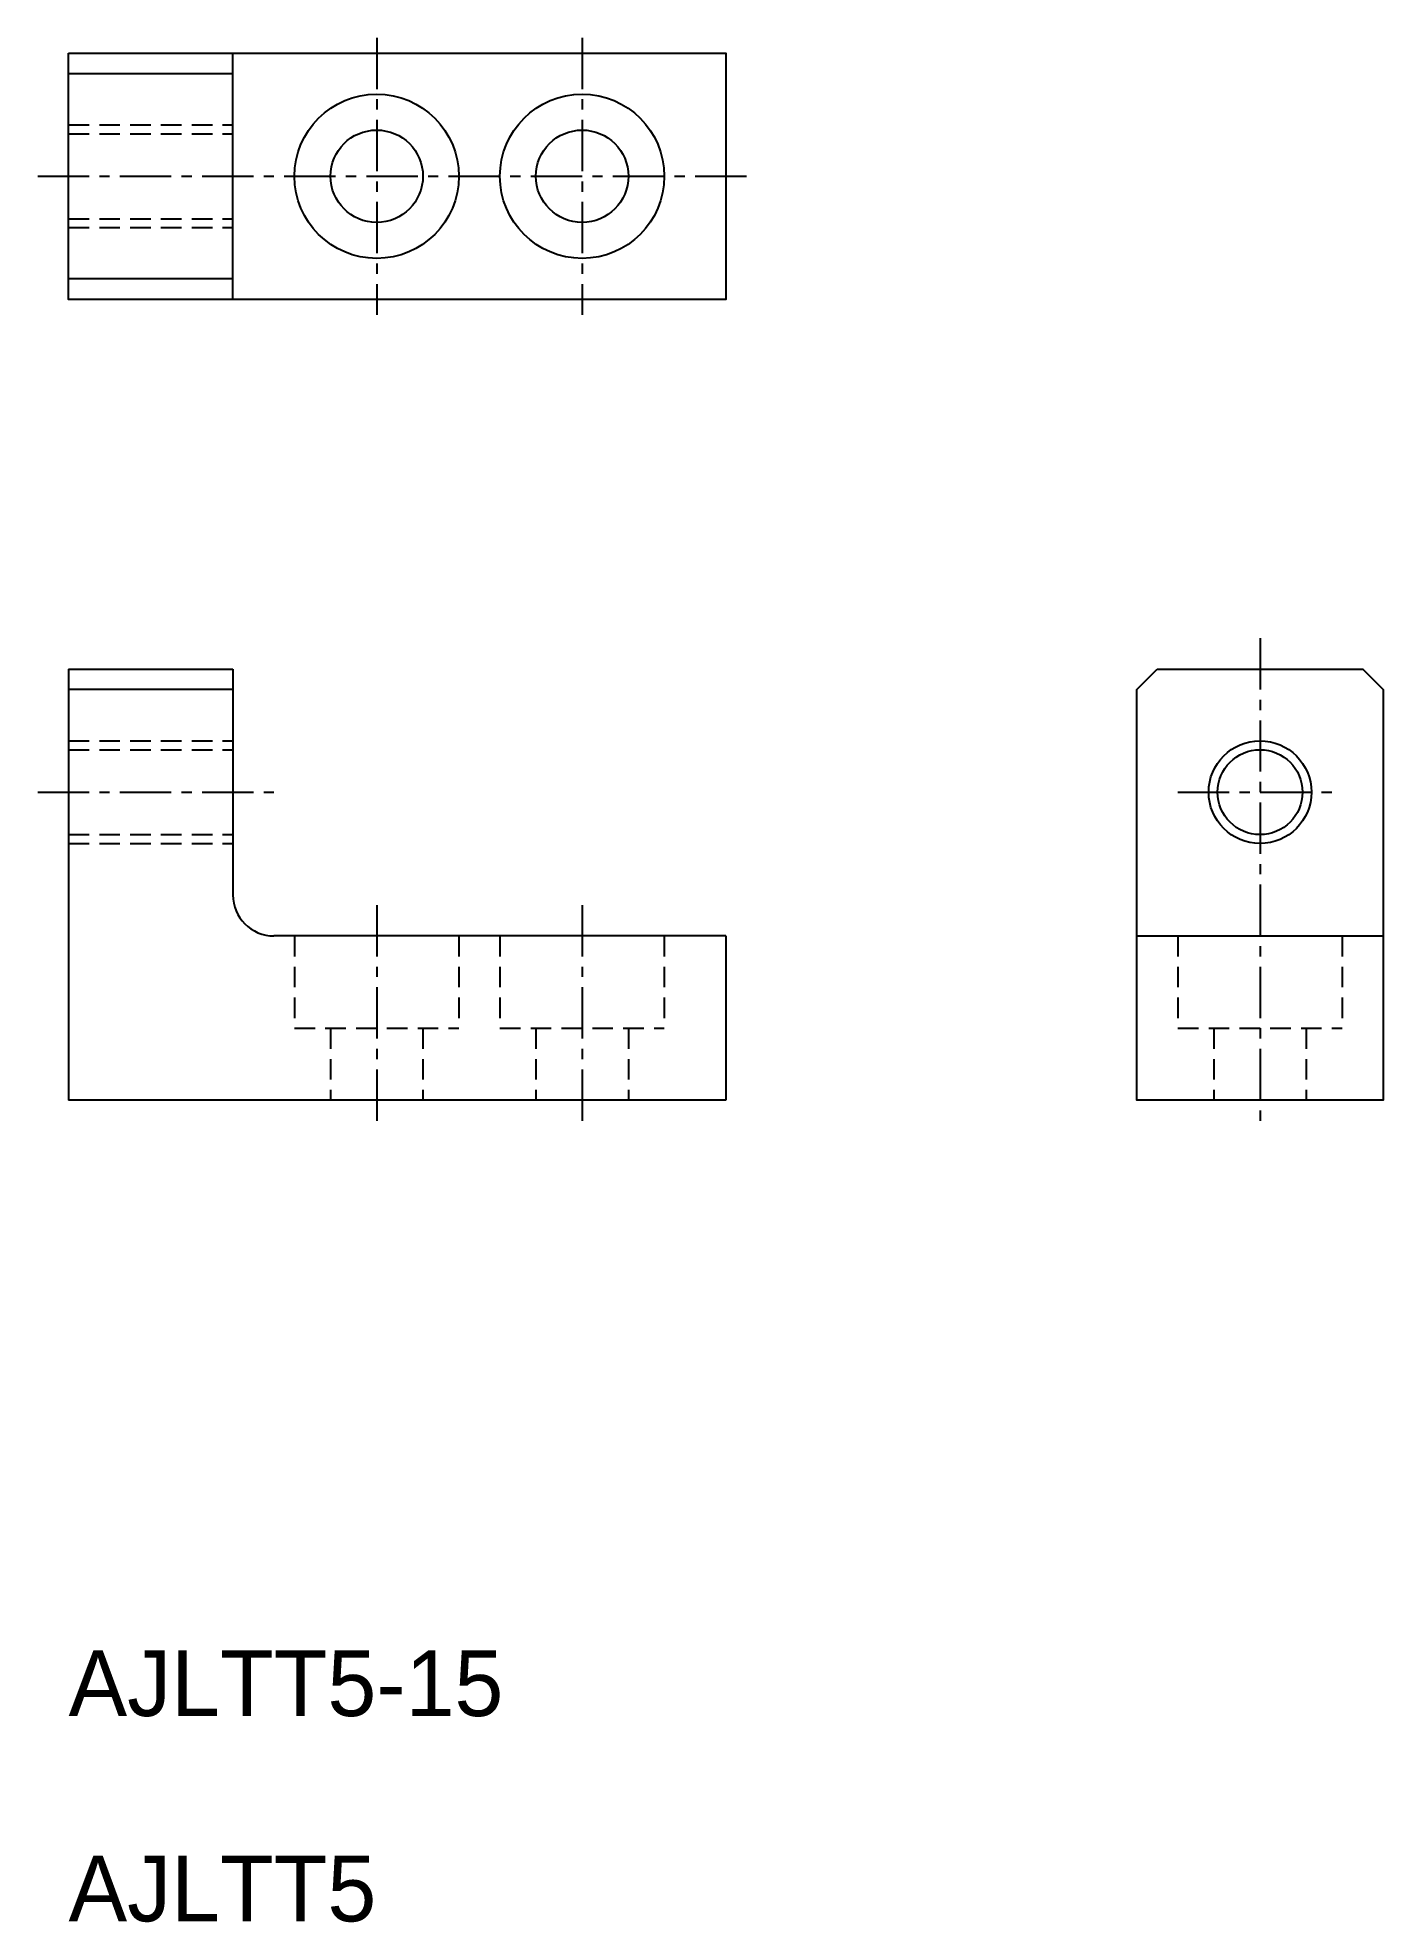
# Model space of a CAD drawing. Extents: x -738.4 to -672.9, y -1136.4 to -1044.6.
import ezdxf

# ---------------------------------------------------------------- set-up
doc = ezdxf.new("R2010")
doc.units = 0
doc.header["$LTSCALE"] = 2
doc.linetypes.add('CENTER', pattern=[2, 1.25, -0.25, 0.25, -0.25])
doc.linetypes.add('DASHED', pattern=[0.75, 0.5, -0.25])
doc.layers.get('0').update_dxf_attribs({"linetype": 'CONTINUOUS'})
doc.layers.add('CENTER', color=1, linetype='CENTER')

msp = doc.modelspace()

# ---------------------------------------------------------------- linework, layer by layer
at = {"color": 7, "linetype": 'CONTINUOUS'}
for p, q in [((-728.912, -1057.327), (-728.912, -1045.327)), ((-736.912, -1046.327), (-728.912, -1046.327)), ((-728.912, -1056.327), (-736.912, -1056.327)), ((-736.912, -1075.327), (-736.912, -1096.327)), ((-736.912, -1075.327), (-728.912, -1075.327)), ((-728.912, -1075.327), (-728.912, -1086.327)), ((-728.912, -1076.327), (-736.912, -1076.327)), ((-704.912, -1088.327), (-726.912, -1088.327)), ((-704.912, -1088.327), (-704.912, -1096.327)), ((-684.912, -1088.327), (-672.912, -1088.327)), ((-704.912, -1096.327), (-736.912, -1096.327))]:
    msp.add_line(p, q, dxfattribs=at)
at = {"color": 3, "linetype": 'DASHED'}
for p, q in [((-736.912, -1048.827), (-728.912, -1048.827)), ((-736.912, -1049.26), (-728.912, -1049.26)), ((-736.912, -1053.394), (-728.912, -1053.394)), ((-736.912, -1053.827), (-728.912, -1053.827)), ((-736.912, -1078.827), (-728.912, -1078.827)), ((-736.912, -1079.26), (-728.912, -1079.26)), ((-736.912, -1083.394), (-728.912, -1083.394)), ((-736.912, -1083.827), (-728.912, -1083.827)), ((-725.912, -1088.327), (-725.912, -1092.827)), ((-717.912, -1088.327), (-717.912, -1092.827)), ((-715.912, -1088.327), (-715.912, -1092.827)), ((-707.912, -1088.327), (-707.912, -1092.827)), ((-682.912, -1088.327), (-682.912, -1092.827)), ((-674.912, -1088.327), (-674.912, -1092.827)), ((-725.912, -1092.827), (-717.912, -1092.827)), ((-724.162, -1092.827), (-724.162, -1096.327)), ((-719.662, -1092.827), (-719.662, -1096.327)), ((-715.912, -1092.827), (-707.912, -1092.827)), ((-714.162, -1092.827), (-714.162, -1096.327)), ((-709.662, -1092.827), (-709.662, -1096.327)), ((-682.912, -1092.827), (-674.912, -1092.827)), ((-681.162, -1092.827), (-681.162, -1096.327)), ((-676.662, -1092.827), (-676.662, -1096.327))]:
    msp.add_line(p, q, dxfattribs=at)
at = {"color": 7, "linetype": 'CONTINUOUS'}
for points in [[(-736.912, -1045.327), (-704.912, -1045.327), (-704.912, -1057.327), (-736.912, -1057.327)], [(-683.912, -1075.327), (-673.912, -1075.327), (-672.912, -1076.327), (-672.912, -1096.327), (-684.912, -1096.327), (-684.912, -1076.327)]]:
    msp.add_lwpolyline(points, close=True, dxfattribs=at)
for centre, radius in [((-721.912, -1051.327), 4), ((-711.912, -1051.327), 4), ((-721.912, -1051.327), 2.25), ((-711.912, -1051.327), 2.25), ((-678.912, -1081.327), 2.067)]:
    msp.add_circle(centre, radius, dxfattribs=at)
at = {"color": 3, "linetype": 'CONTINUOUS'}
msp.add_circle((-678.912, -1081.327), 2.5, dxfattribs=at)
at = {"color": 7, "linetype": 'CONTINUOUS'}
msp.add_arc((-726.912, -1086.327), 2, 180, 270, dxfattribs=at)
at = {"layer": 'CENTER', "color": 1, "linetype": 'CENTER'}
for p, q in [((-721.912, -1044.577), (-721.912, -1058.077)), ((-711.912, -1044.577), (-711.912, -1058.077)), ((-738.412, -1051.327), (-703.912, -1051.327)), ((-678.912, -1073.827), (-678.912, -1097.827)), ((-738.412, -1081.327), (-726.912, -1081.327)), ((-682.912, -1081.327), (-674.912, -1081.327)), ((-721.912, -1086.827), (-721.912, -1097.827)), ((-711.912, -1086.827), (-711.912, -1097.827))]:
    msp.add_line(p, q, dxfattribs=at)

# ---------------------------------------------------------------- texts
at = {"color": 7, "linetype": 'CONTINUOUS'}
for s, p in [('AJLTT5-15', (-736.912, -1126.327)), ('AJLTT5', (-736.912, -1136.327))]:
    msp.add_text(s, height=3.2, dxfattribs=at).set_placement(p)

doc.saveas('drawing.dxf')
